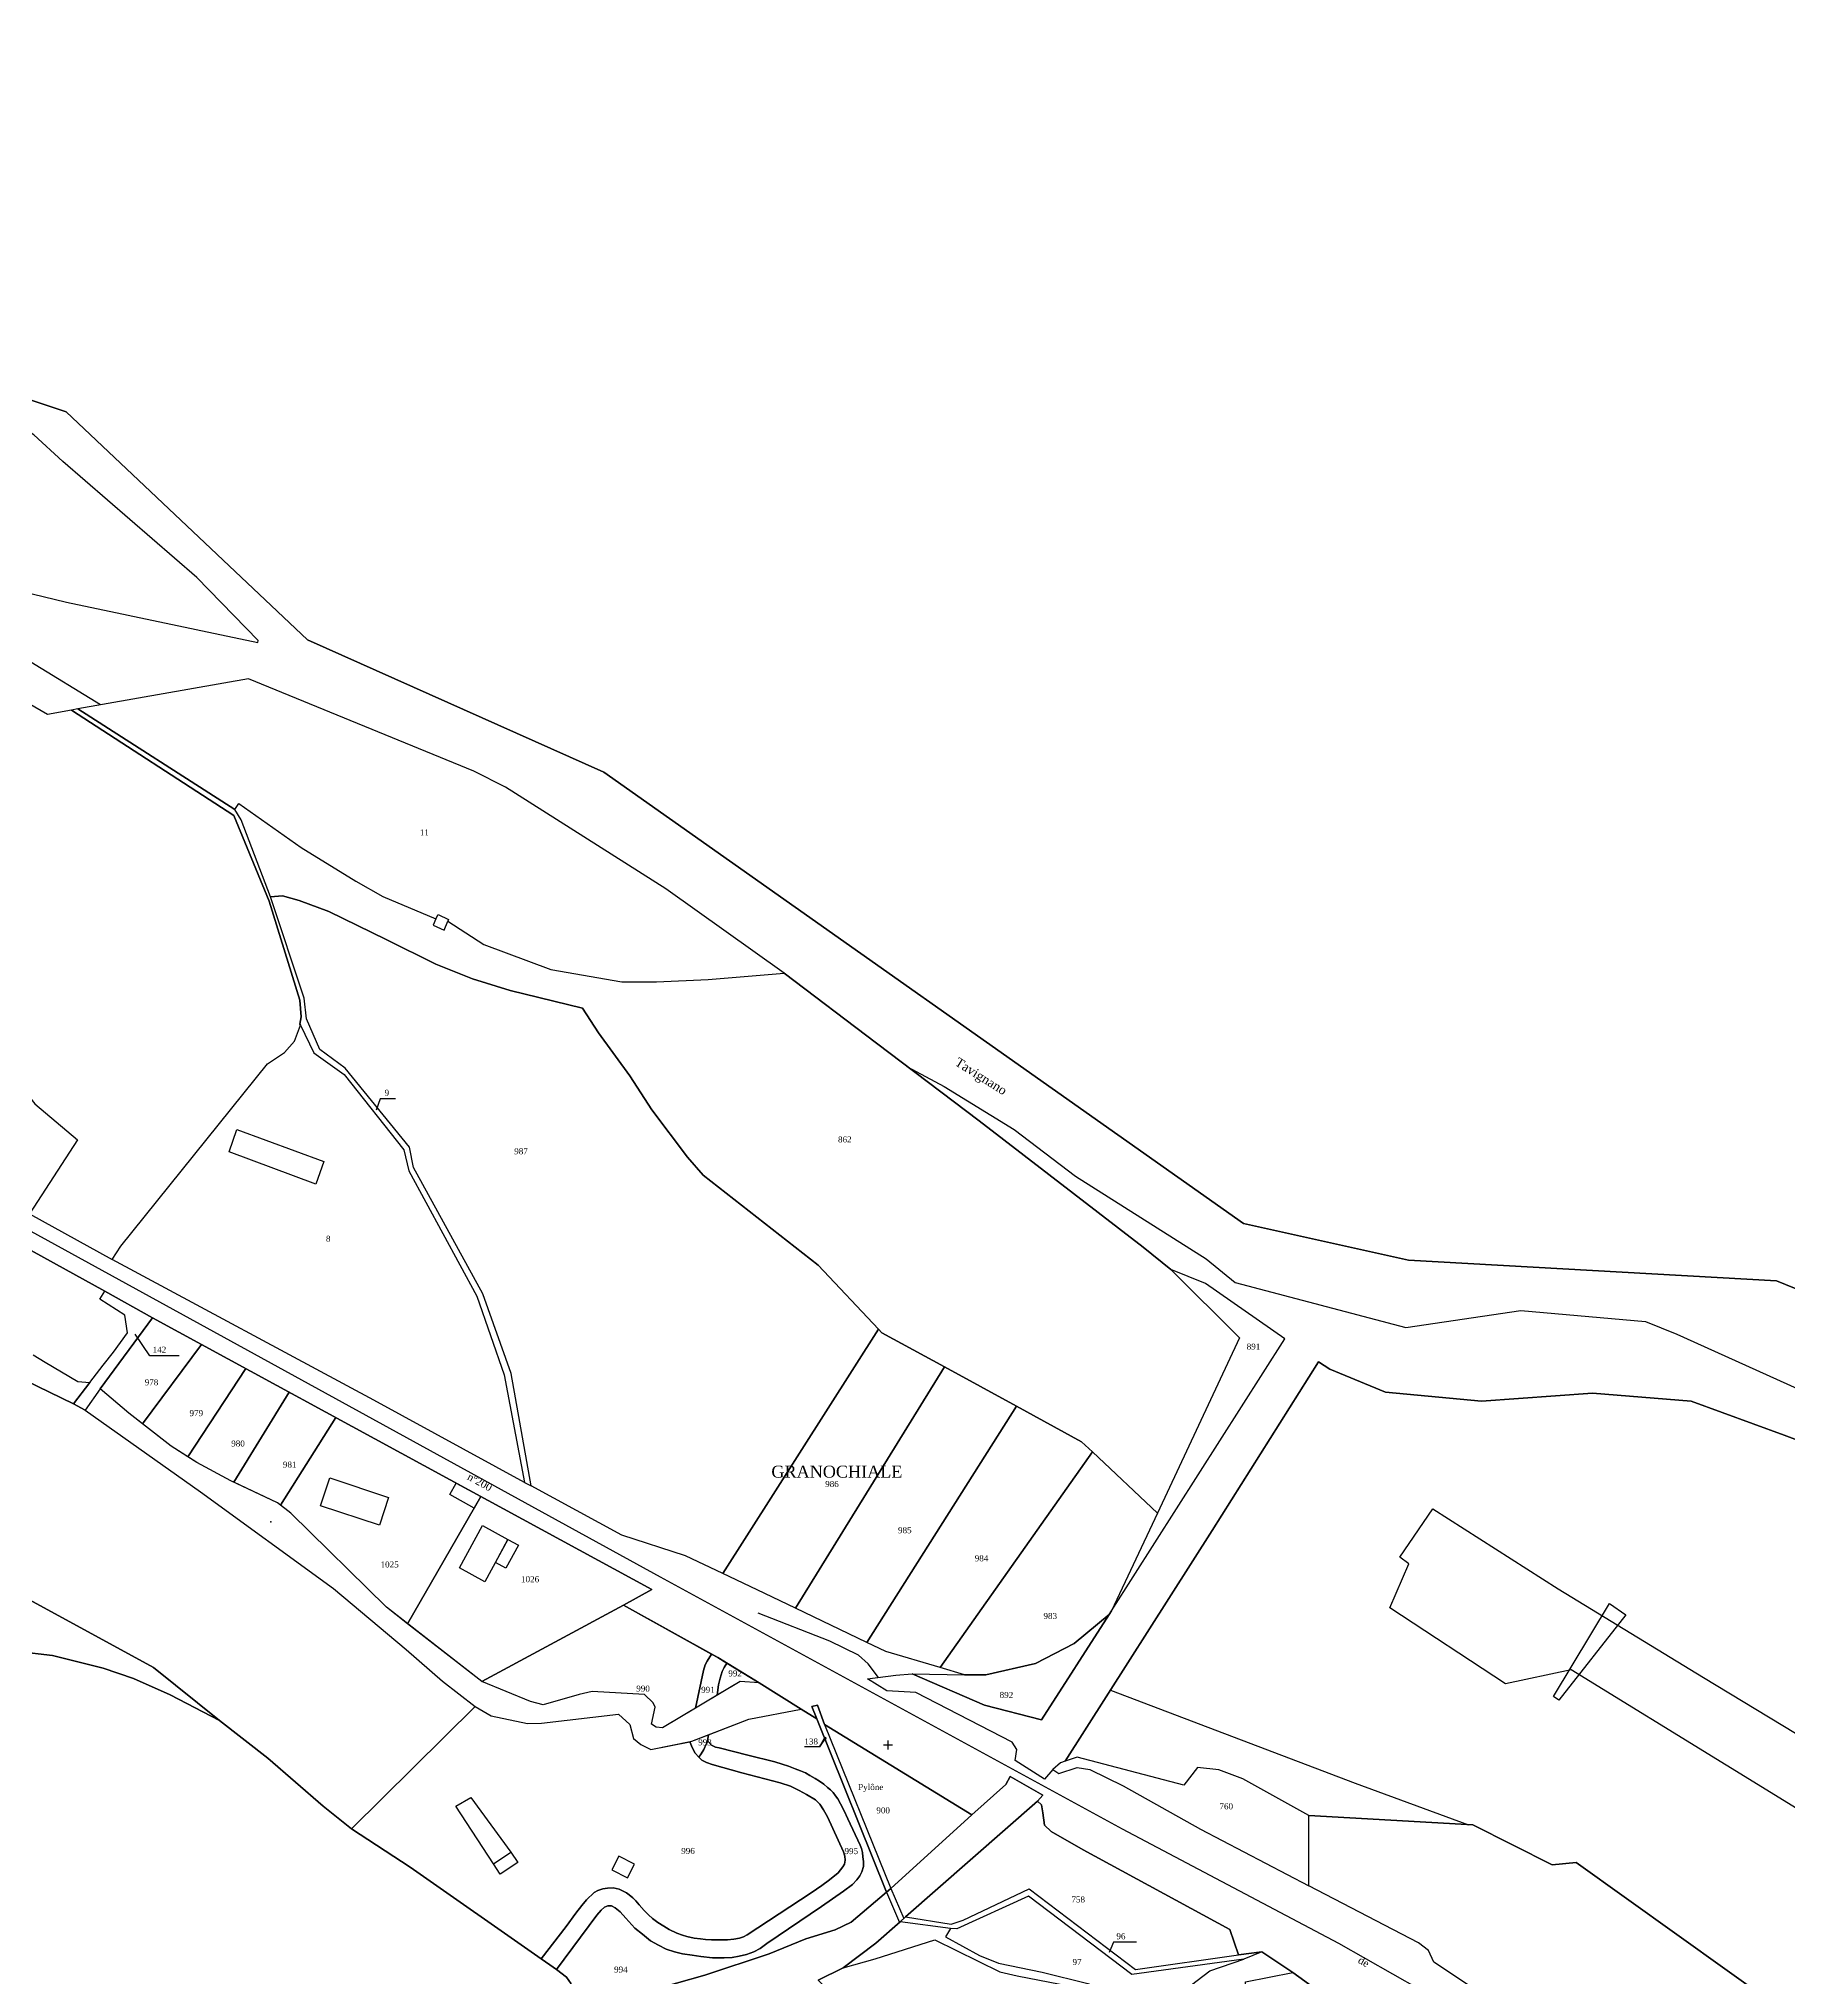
# Model space of a CAD drawing. Extents: x 1208104 to 1212743, y 6150498 to 6153217.
# Drawn here: x 1209942 to 1210524, y 6152559 to 6153205 of the extents above; entities that cross this region are included whole.
import ezdxf

# ---------------------------------------------------------------- set-up
doc = ezdxf.new("R2010")
doc.units = 0
doc.linetypes.add('CONTINU', pattern=[0])
doc.layers.get('0').update_dxf_attribs({"linetype": 'CONTINU'})
for name, color, linetype in [('1FLECHEFL', 7, 'CONTINU'), ('1LIEUDIT', 7, 'CONTINU'), ('1PARCELLE', 7, 'CONTINU'), ('1SECTION', 7, 'CONTINU'), ('1SUBDSECT', 7, 'CONTINU'), ('1TRONFLUV', 7, 'CONTINU'), ('1ZONCOMM', 7, 'CONTINU'), ('3BATIDUR', 7, 'CONTINU'), ('3BATILEGER', 7, 'CONTINU'), ('3CALVAIRE', 7, 'CONTINU'), ('3CALVAIRETEX', 7, 'CONTINU'), ('3CHEMIN', 7, 'CONTINU'), ('3FISCLINE', 7, 'CONTINUOUS'), ('3FLECHEPAR', 7, 'CONTINU'), ('3LIEUDITTEX', 7, 'CONTINU'), ('3LINEDIVERS', 7, 'CONTINUOUS'), ('3PARCELLETEX', 7, 'CONTINU'), ('3SENTIER', 7, 'CONTINU'), ('3TRONFLUVTEX', 7, 'CONTINU'), ('3ZONCOMMTEX', 7, 'CONTINU')]:
    doc.layers.add(name, color=color, linetype=linetype)
doc.styles.get("Standard").update_dxf_attribs({"font": 'Times New Roman'})

# ---------------------------------------------------------------- blocks, each defined once
blk = doc.blocks.new('FLECHRU1')
blk.add_point((0, 0))
blk = doc.blocks.new('DETATOPO')
for points in [[(-1.5, 0), (1.5, 0)], [(0, -1.5), (0, 1.5)]]:
    blk.add_lwpolyline(points)

msp = doc.modelspace()

# ---------------------------------------------------------------- linework, layer by layer
at = {"layer": '1LIEUDIT'}
for points in [[(1209838.46, 6153118.13), (1209951.07, 6153080.47), (1210031.32, 6153004.55), (1210129.99, 6152960.47), (1210342.91, 6152810.19), (1210397.85, 6152798.04), (1210520.33, 6152791.12), (1210642.16, 6152741.53), (1210694.14, 6152722.75), (1210714.55, 6152715.09), (1210729.96, 6152708.16), (1210761.53, 6152690), (1210800.89, 6152669.81), (1210823.22, 6152660), (1210902.28, 6152638.95), (1210940.29, 6152625.32), (1210960.97, 6152614.87), (1210969.31, 6152609.83), (1210986.55, 6152594.83), (1211001.64, 6152582.59), (1211016.22, 6152568.93), (1211044.57, 6152539.7)], [(1210366.51, 6152555.67), (1210359.39, 6152560.9), (1210348.99, 6152567.75), (1210348.99, 6152567.75), (1210341.24, 6152566.75), (1210338.33, 6152575.13), (1210289.59, 6152601.68), (1210278.93, 6152607.8), (1210276.65, 6152609.92), (1210276.09, 6152613.99), (1210275.64, 6152616.65), (1210274.36, 6152617.95), (1210276.08, 6152619.85), (1210265.27, 6152626.12), (1210263.77, 6152623.51), (1210252.47, 6152613.36), (1210203.44, 6152643.47), (1210201.08, 6152649.82), (1210199.21, 6152649.48), (1210200.89, 6152645.32), (1210195.66, 6152648.49), (1210181.72, 6152657.31), (1210167.89, 6152665.7), (1210136.51, 6152683.19), (1210145.92, 6152688.35), (1210078.87, 6152724.89), (1209979.78, 6152778.82), (1209963.87, 6152787.67), (1209909.32, 6152817.77)], [(1209909.32, 6152817.77), (1209963.87, 6152787.67), (1209979.78, 6152778.82), (1210078.87, 6152724.89), (1210145.92, 6152688.35), (1210136.51, 6152683.19), (1210167.89, 6152665.7), (1210181.72, 6152657.31), (1210195.66, 6152648.49), (1210200.89, 6152645.32), (1210199.21, 6152649.48), (1210201.08, 6152649.82), (1210203.44, 6152643.47), (1210252.47, 6152613.36), (1210263.77, 6152623.51), (1210265.27, 6152626.12), (1210276.08, 6152619.85), (1210274.36, 6152617.95), (1210230.46, 6152579.45), (1210228.69, 6152577.78), (1210220.48, 6152570.61), (1210209.66, 6152562.46), (1210201.34, 6152558.36)], [(1210201.34, 6152558.36), (1210209.66, 6152562.46), (1210220.48, 6152570.61), (1210228.69, 6152577.78), (1210230.46, 6152579.45), (1210274.36, 6152617.95), (1210275.64, 6152616.65), (1210276.09, 6152613.99), (1210276.65, 6152609.92), (1210278.93, 6152607.8), (1210289.59, 6152601.68), (1210338.33, 6152575.13), (1210341.24, 6152566.75), (1210348.99, 6152567.75), (1210348.99, 6152567.75), (1210359.39, 6152560.9), (1210366.51, 6152555.67)]]:
    msp.add_lwpolyline(points, dxfattribs=at)
at = {"layer": '1PARCELLE'}
for points in [[(1209940.56, 6152850.14), (1209954.76, 6152838.11), (1209938.83, 6152813.47), (1209966.35, 6152798.22), (1209969.26, 6152802.69), (1210018.05, 6152863.4), (1210023.73, 6152867.23), (1210027.02, 6152870.9), (1210029.02, 6152876.23), (1210029.02, 6152876.23), (1210028.84, 6152876.59), (1210029.25, 6152879.1), (1210028.75, 6152884.59), (1210018.54, 6152917.6), (1210006.82, 6152946.14), (1209952.83, 6152981.17), (1209944.78, 6152979.75), (1209878.39, 6153018.11)], [(1209940, 6152766.51), (1209944.01, 6152764.11), (1209954.85, 6152757.62), (1209958.89, 6152757.31), (1209958.89, 6152757.31), (1209963.34, 6152763.09), (1209966.72, 6152767.46), (1209971.47, 6152773.84), (1209970.54, 6152779.68), (1209962.23, 6152785.04), (1209963.87, 6152787.67), (1209909.32, 6152817.77)], [(1209929.53, 6152761.9), (1209953.42, 6152750.22), (1209957.35, 6152748.11), (1209995.73, 6152720.92), (1210040.02, 6152688.69), (1210064.23, 6152668.46), (1210076.31, 6152657.87), (1210087.19, 6152649.41), (1210087.19, 6152649.41), (1210046.05, 6152608.69), (1210036.56, 6152616.26), (1210018.13, 6152632.26), (1210002.03, 6152644.77), (1209980.04, 6152662.4), (1209919.17, 6152695.58)], [(1210520.63, 6152549.52), (1210453.71, 6152597.52), (1210445.63, 6152596.73), (1210419.28, 6152609.98), (1210364.69, 6152613.12), (1210364.69, 6152613.12), (1210342.65, 6152625.36), (1210334.66, 6152628.37), (1210327.59, 6152629.17), (1210323.06, 6152623.18), (1210287.5, 6152632.54), (1210283.58, 6152631.22), (1210332.48, 6152708.08), (1210367.89, 6152764.24), (1210371.7, 6152761.76), (1210390.24, 6152754.05), (1210422.19, 6152751.07), (1210459.08, 6152753.79), (1210491.91, 6152751.09), (1210522.86, 6152739.76), (1210603.68, 6152709.53)], [(1209919.17, 6152695.58), (1209980.04, 6152662.4), (1210002.03, 6152644.77), (1209985.65, 6152653.32), (1209973.42, 6152658.74), (1209963.28, 6152662.17), (1209946.48, 6152666.38), (1209935.08, 6152667.7)], [(1209935.08, 6152667.7), (1209946.48, 6152666.38), (1209963.28, 6152662.17), (1209973.42, 6152658.74), (1209985.65, 6152653.32), (1210002.03, 6152644.77), (1210018.13, 6152632.26), (1210036.56, 6152616.26), (1210046.05, 6152608.69), (1210065.55, 6152595.9), (1210109.12, 6152565.44), (1210112.07, 6152563.38), (1210114.19, 6152561.81), (1210117.57, 6152559.31), (1210119.15, 6152557.09)], [(1210119.15, 6152557.09), (1210117.57, 6152559.31), (1210114.19, 6152561.81), (1210127.61, 6152579.92), (1210129.15, 6152581.57), (1210130.23, 6152582.6), (1210131.38, 6152583.06), (1210132.52, 6152583.07), (1210133.72, 6152582.42), (1210135.45, 6152581.01), (1210137.34, 6152578.9), (1210140.29, 6152575.67), (1210142.81, 6152573.64), (1210145.58, 6152571.39), (1210148.18, 6152569.91), (1210150.78, 6152568.66), (1210153.54, 6152567.76), (1210156.19, 6152567.1), (1210159.44, 6152566.63), (1210162.3, 6152566.22), (1210166.15, 6152565.76), (1210170.08, 6152565.74), (1210172.71, 6152565.84), (1210175.02, 6152566.25), (1210177.53, 6152566.81), (1210179.93, 6152567.7), (1210182.02, 6152568.8), (1210184.27, 6152570.48), (1210202.42, 6152582.87), (1210209.74, 6152587.93), (1210212.75, 6152590.18), (1210214.2, 6152591.71), (1210215.18, 6152593.08), (1210215.91, 6152594.41), (1210216.39, 6152596.16), (1210216.4, 6152597.84), (1210216.24, 6152599.32), (1210216.07, 6152600.8), (1210215.81, 6152602.13), (1210215.34, 6152603.22), (1210211.2, 6152612.08), (1210209.97, 6152614.71), (1210208.79, 6152616.97), (1210207.84, 6152618.64), (1210207.12, 6152619.66), (1210206.36, 6152620.79), (1210205.41, 6152621.71), (1210204.4, 6152622.45), (1210203.19, 6152623.54), (1210201.77, 6152624.55), (1210200.29, 6152625.44), (1210198.57, 6152626.41), (1210197.08, 6152627.31), (1210195.44, 6152627.98), (1210193.71, 6152628.66), (1210191.42, 6152629.54), (1210189.39, 6152630.24), (1210186.89, 6152630.96), (1210177.9, 6152633.19), (1210168.35, 6152635.62), (1210167.12, 6152635.92), (1210165.82, 6152636.53), (1210164.62, 6152637.89), (1210164.65, 6152638.76), (1210164.86, 6152640), (1210178.29, 6152645.25), (1210195.66, 6152648.49), (1210200.89, 6152645.32), (1210224.14, 6152587.56), (1210212.31, 6152577.67), (1210207, 6152575.04), (1210197.19, 6152572.04), (1210185.06, 6152567.09), (1210163.61, 6152559.93), (1210144.76, 6152554.61)], [(1210431.35, 6152547.7), (1210406.31, 6152564.32), (1210404.46, 6152568.21), (1210401.2, 6152570.75), (1210364.64, 6152589.71), (1210364.64, 6152589.71), (1210364.69, 6152613.12), (1210419.28, 6152609.98), (1210445.63, 6152596.73), (1210453.71, 6152597.52), (1210520.63, 6152549.52)]]:
    msp.add_lwpolyline(points, dxfattribs=at)
for points in [[(1210007.13, 6152948.12), (1210008.55, 6152950.07), (1210029.19, 6152935.45), (1210047.49, 6152924.22), (1210056.38, 6152919.11), (1210074.06, 6152911.65), (1210073.18, 6152909.63), (1210076.89, 6152907.93), (1210078.08, 6152910.92), (1210090.06, 6152903.16), (1210112.39, 6152894.77), (1210135.97, 6152890.74), (1210147.56, 6152890.76), (1210164.67, 6152891.54), (1210189.97, 6152893.58), (1210150.66, 6152921.66), (1210097.29, 6152955.56), (1210086.75, 6152960.81), (1210011.73, 6152991.6), (1209954.94, 6152981.6), (1210007.13, 6152948.12)], [(1210019.05, 6152919.01), (1210009.23, 6152944.65), (1210007.13, 6152948.12), (1209954.94, 6152981.6), (1209952.83, 6152981.17), (1210006.82, 6152946.14), (1210018.54, 6152917.6), (1210028.75, 6152884.59), (1210029.25, 6152879.1), (1210028.84, 6152876.59), (1210029.02, 6152876.23), (1210033.5, 6152867.06), (1210043.54, 6152859.87), (1210063.46, 6152834.8), (1210065.05, 6152827.77), (1210087.7, 6152786), (1210096.84, 6152759.91), (1210103.6, 6152724), (1210105.82, 6152722.85), (1210099.16, 6152760.33), (1210089.68, 6152786.81), (1210066.6, 6152828.94), (1210065.33, 6152835.64), (1210043.9, 6152861.96), (1210035.51, 6152868.13), (1210030.98, 6152878.4), (1210030.29, 6152885.25), (1210019.05, 6152919.01)], [(1210318.75, 6152794.93), (1210341.59, 6152772.15), (1210314.26, 6152713.81), (1210292.63, 6152734.17), (1210288.97, 6152737.6), (1210267.35, 6152749.41), (1210243.4, 6152762.49), (1210222.55, 6152773.88), (1210221.47, 6152775.03), (1210201.39, 6152796.33), (1210163.02, 6152826.36), (1210157.85, 6152832.3), (1210146.01, 6152848.06), (1210138.68, 6152859.44), (1210128.18, 6152873.68), (1210122.85, 6152881.91), (1210098.86, 6152887.86), (1210086.3, 6152891.7), (1210074.06, 6152896.59), (1210057.52, 6152904.84), (1210038.43, 6152914.15), (1210028.53, 6152917.81), (1210023.04, 6152919.34), (1210019.05, 6152919.01), (1210009.23, 6152944.65), (1210007.13, 6152948.12), (1210008.55, 6152950.07), (1210029.19, 6152935.45), (1210047.49, 6152924.22), (1210056.38, 6152919.11), (1210074.06, 6152911.65), (1210073.18, 6152909.63), (1210076.89, 6152907.93), (1210078.08, 6152910.92), (1210090.06, 6152903.16), (1210112.39, 6152894.77), (1210135.97, 6152890.74), (1210147.56, 6152890.76), (1210164.67, 6152891.54), (1210189.97, 6152893.58), (1210220.71, 6152870.25), (1210254.92, 6152844.46), (1210309.51, 6152802.32), (1210318.75, 6152794.93)], [(1210169.59, 6152693.7), (1210157.21, 6152699.57), (1210135.96, 6152706.48), (1210105.82, 6152722.85), (1210099.16, 6152760.33), (1210089.68, 6152786.81), (1210066.6, 6152828.94), (1210065.33, 6152835.64), (1210043.9, 6152861.96), (1210035.51, 6152868.13), (1210030.98, 6152878.4), (1210030.29, 6152885.25), (1210019.05, 6152919.01), (1210023.04, 6152919.34), (1210028.53, 6152917.81), (1210038.43, 6152914.15), (1210057.52, 6152904.84), (1210074.06, 6152896.59), (1210086.3, 6152891.7), (1210098.86, 6152887.86), (1210122.85, 6152881.91), (1210128.18, 6152873.68), (1210138.68, 6152859.44), (1210146.01, 6152848.06), (1210157.85, 6152832.3), (1210163.02, 6152826.36), (1210201.39, 6152796.33), (1210221.47, 6152775.03), (1210169.59, 6152693.7)], [(1209897.04, 6152889.99), (1209923.04, 6152872.21), (1209940.56, 6152850.14), (1209954.76, 6152838.11), (1209938.83, 6152813.47), (1209867.59, 6152852.32), (1209870.99, 6152857.59), (1209874.68, 6152863.48), (1209876.3, 6152862.78), (1209878.2, 6152865.43), (1209879.16, 6152865.02), (1209880.82, 6152867.55), (1209897.04, 6152889.99)], [(1210029.02, 6152876.23), (1210033.5, 6152867.06), (1210043.54, 6152859.87), (1210063.46, 6152834.8), (1210065.05, 6152827.77), (1210087.7, 6152786), (1210096.84, 6152759.91), (1210103.6, 6152724), (1210053.44, 6152751.43), (1209966.35, 6152798.22), (1209969.26, 6152802.69), (1210018.05, 6152863.4), (1210023.73, 6152867.23), (1210027.02, 6152870.9), (1210029.02, 6152876.23)], [(1210318.75, 6152794.93), (1210341.59, 6152772.15), (1210314.26, 6152713.81), (1210298.95, 6152681.24), (1210356.73, 6152771.88), (1210330.29, 6152790.28), (1210318.75, 6152794.93)], [(1209979.78, 6152778.82), (1209962.38, 6152755.25), (1209957.35, 6152748.11), (1209953.42, 6152750.22), (1209958.89, 6152757.31), (1209963.34, 6152763.09), (1209966.72, 6152767.46), (1209971.47, 6152773.84), (1209970.54, 6152779.68), (1209962.23, 6152785.04), (1209963.87, 6152787.67), (1209979.78, 6152778.82)], [(1209976.45, 6152743.54), (1209971.84, 6152747.13), (1209962.38, 6152755.25), (1209979.78, 6152778.82), (1209996.1, 6152769.94), (1209976.45, 6152743.54)], [(1210193.84, 6152682.12), (1210181.04, 6152688.25), (1210169.59, 6152693.7), (1210221.47, 6152775.03), (1210222.55, 6152773.88), (1210243.4, 6152762.49), (1210193.84, 6152682.12)], [(1209991.54, 6152732.55), (1209986.02, 6152736.09), (1209976.45, 6152743.54), (1209996.1, 6152769.94), (1210010.79, 6152761.94), (1209991.54, 6152732.55)], [(1210006.88, 6152724.08), (1210005.87, 6152724.57), (1209994.51, 6152730.66), (1209991.54, 6152732.55), (1210010.79, 6152761.94), (1210025.24, 6152754.08), (1210006.88, 6152724.08)], [(1210217.51, 6152670.79), (1210193.84, 6152682.12), (1210243.4, 6152762.49), (1210267.35, 6152749.41), (1210217.51, 6152670.79)], [(1210022.36, 6152716.44), (1210021.37, 6152717.2), (1210006.88, 6152724.08), (1210025.24, 6152754.08), (1210040.81, 6152745.6), (1210022.36, 6152716.44)], [(1210241.92, 6152662.39), (1210223.9, 6152667.73), (1210217.51, 6152670.79), (1210267.35, 6152749.41), (1210288.97, 6152737.6), (1210292.63, 6152734.17), (1210241.92, 6152662.39)], [(1210064.69, 6152676.98), (1210057.64, 6152682.48), (1210025.76, 6152713.85), (1210022.36, 6152716.44), (1210040.81, 6152745.6), (1210078.87, 6152724.89), (1210089.07, 6152719.33), (1210064.69, 6152676.98)], [(1210250.02, 6152659.99), (1210241.92, 6152662.39), (1210292.63, 6152734.17), (1210314.26, 6152713.81), (1210298.95, 6152681.24), (1210298.17, 6152680.01), (1210286.53, 6152670.44), (1210273.65, 6152663.77), (1210257.2, 6152659.97), (1210250.02, 6152659.99)], [(1210089.07, 6152719.33), (1210145.92, 6152688.35), (1210136.51, 6152683.19), (1210089.4, 6152657.74), (1210064.69, 6152676.98), (1210089.07, 6152719.33)], [(1210147.4, 6152642.59), (1210145.86, 6152643.53), (1210147.07, 6152649.24), (1210146.42, 6152650.68), (1210143.55, 6152653.46), (1210126.11, 6152654.42), (1210121.83, 6152653.38), (1210109.85, 6152649.94), (1210105.58, 6152651.13), (1210089.4, 6152657.74), (1210136.51, 6152683.19), (1210165.78, 6152666.88), (1210164.42, 6152664.54), (1210163.76, 6152663.26), (1210163.13, 6152661.4), (1210160.54, 6152648.87), (1210149.53, 6152642.28), (1210147.4, 6152642.59)], [(1210298.17, 6152680.01), (1210275.68, 6152644.95), (1210256.66, 6152649.92), (1210232.61, 6152660.35), (1210250.02, 6152659.99), (1210257.2, 6152659.97), (1210273.65, 6152663.77), (1210286.53, 6152670.44), (1210298.17, 6152680.01)], [(1210165.78, 6152666.88), (1210167.89, 6152665.7), (1210170.89, 6152663.88), (1210170.07, 6152662.36), (1210169.34, 6152661.07), (1210168.67, 6152658.89), (1210168.19, 6152656.63), (1210167.72, 6152653.16), (1210160.54, 6152648.87), (1210163.13, 6152661.4), (1210163.76, 6152663.26), (1210164.42, 6152664.54), (1210165.78, 6152666.88)], [(1210170.89, 6152663.88), (1210181.72, 6152657.31), (1210175.39, 6152657.76), (1210167.72, 6152653.16), (1210168.19, 6152656.63), (1210168.67, 6152658.89), (1210169.34, 6152661.07), (1210170.07, 6152662.36), (1210170.89, 6152663.88)], [(1210109.12, 6152565.44), (1210065.55, 6152595.9), (1210046.05, 6152608.69), (1210087.19, 6152649.41), (1210092.52, 6152646.37), (1210104.61, 6152643.76), (1210109.22, 6152643.92), (1210134.93, 6152646.91), (1210138.7, 6152643.45), (1210139.83, 6152638.79), (1210142.3, 6152636.82), (1210145.62, 6152635.06), (1210158.62, 6152637.69), (1210158.68, 6152637.43), (1210159.13, 6152636.31), (1210159.64, 6152635.29), (1210160.37, 6152633.87), (1210161.6, 6152632.57), (1210162.63, 6152631.59), (1210164.14, 6152630.74), (1210166.07, 6152630.1), (1210175.9, 6152627.39), (1210188.72, 6152624.04), (1210192.15, 6152622.87), (1210195.03, 6152621.5), (1210197.5, 6152620.16), (1210200.41, 6152618.34), (1210201.9, 6152616.87), (1210203.14, 6152615.02), (1210204.47, 6152612.69), (1210209.74, 6152601.08), (1210210.23, 6152599.6), (1210210.3, 6152598.28), (1210210.15, 6152596.96), (1210209.57, 6152596.07), (1210208.05, 6152594.07), (1210205.12, 6152591.67), (1210202.61, 6152589.79), (1210199.04, 6152587.42), (1210177.75, 6152573.42), (1210176.48, 6152572.74), (1210175.13, 6152572.28), (1210173.29, 6152571.97), (1210171.15, 6152571.75), (1210169.32, 6152571.7), (1210167.56, 6152571.76), (1210165.82, 6152571.76), (1210163.83, 6152571.86), (1210162.16, 6152572.07), (1210160.05, 6152572.31), (1210157.64, 6152572.85), (1210156.18, 6152573.29), (1210154.3, 6152573.91), (1210151.75, 6152575.13), (1210149.92, 6152576.24), (1210147.98, 6152577.52), (1210146.17, 6152578.83), (1210144.87, 6152580.02), (1210143.44, 6152581.52), (1210141.81, 6152583.34), (1210140.61, 6152584.7), (1210139.7, 6152585.68), (1210138.44, 6152586.7), (1210137.54, 6152587.43), (1210135.08, 6152588.63), (1210133.15, 6152589.07), (1210131.22, 6152588.97), (1210129.7, 6152588.73), (1210128.02, 6152588.11), (1210126.8, 6152587.51), (1210124.21, 6152585.09), (1210122.66, 6152583.16), (1210120.7, 6152580.66), (1210117.4, 6152576.22), (1210109.12, 6152565.44)], [(1210203.44, 6152643.47), (1210225.56, 6152588.82), (1210224.14, 6152587.56), (1210200.89, 6152645.32), (1210199.21, 6152649.48), (1210201.08, 6152649.82), (1210203.44, 6152643.47)], [(1210203.44, 6152643.47), (1210225.56, 6152588.82), (1210252.47, 6152613.36), (1210203.44, 6152643.47)], [(1210114.19, 6152561.81), (1210112.07, 6152563.38), (1210109.12, 6152565.44), (1210117.4, 6152576.22), (1210120.7, 6152580.66), (1210122.66, 6152583.16), (1210124.21, 6152585.09), (1210126.8, 6152587.51), (1210128.02, 6152588.11), (1210129.7, 6152588.73), (1210131.22, 6152588.97), (1210133.15, 6152589.07), (1210135.08, 6152588.63), (1210137.54, 6152587.43), (1210138.44, 6152586.7), (1210139.7, 6152585.68), (1210140.61, 6152584.7), (1210141.81, 6152583.34), (1210143.44, 6152581.52), (1210144.87, 6152580.02), (1210146.17, 6152578.83), (1210147.98, 6152577.52), (1210149.92, 6152576.24), (1210151.75, 6152575.13), (1210154.3, 6152573.91), (1210156.18, 6152573.29), (1210157.64, 6152572.85), (1210160.05, 6152572.31), (1210162.16, 6152572.07), (1210163.83, 6152571.86), (1210165.82, 6152571.76), (1210167.56, 6152571.76), (1210169.32, 6152571.7), (1210171.15, 6152571.75), (1210173.29, 6152571.97), (1210175.13, 6152572.28), (1210176.48, 6152572.74), (1210177.75, 6152573.42), (1210199.04, 6152587.42), (1210202.61, 6152589.79), (1210205.12, 6152591.67), (1210208.05, 6152594.07), (1210209.57, 6152596.07), (1210210.15, 6152596.96), (1210210.3, 6152598.28), (1210210.23, 6152599.6), (1210209.74, 6152601.08), (1210204.47, 6152612.69), (1210203.14, 6152615.02), (1210201.9, 6152616.87), (1210200.41, 6152618.34), (1210197.5, 6152620.16), (1210195.03, 6152621.5), (1210192.15, 6152622.87), (1210188.72, 6152624.04), (1210175.9, 6152627.39), (1210166.07, 6152630.1), (1210164.14, 6152630.74), (1210162.63, 6152631.59), (1210161.6, 6152632.57), (1210162.39, 6152633.71), (1210163.25, 6152635.16), (1210164.01, 6152636.84), (1210164.62, 6152637.89), (1210165.82, 6152636.53), (1210167.12, 6152635.92), (1210168.35, 6152635.62), (1210177.9, 6152633.19), (1210186.89, 6152630.96), (1210189.39, 6152630.24), (1210191.42, 6152629.54), (1210193.71, 6152628.66), (1210195.44, 6152627.98), (1210197.08, 6152627.31), (1210198.57, 6152626.41), (1210200.29, 6152625.44), (1210201.77, 6152624.55), (1210203.19, 6152623.54), (1210204.4, 6152622.45), (1210205.41, 6152621.71), (1210206.36, 6152620.79), (1210207.12, 6152619.66), (1210207.84, 6152618.64), (1210208.79, 6152616.97), (1210209.97, 6152614.71), (1210211.2, 6152612.08), (1210215.34, 6152603.22), (1210215.81, 6152602.13), (1210216.07, 6152600.8), (1210216.24, 6152599.32), (1210216.4, 6152597.84), (1210216.39, 6152596.16), (1210215.91, 6152594.41), (1210215.18, 6152593.08), (1210214.2, 6152591.71), (1210212.75, 6152590.18), (1210209.74, 6152587.93), (1210202.42, 6152582.87), (1210184.27, 6152570.48), (1210182.02, 6152568.8), (1210179.93, 6152567.7), (1210177.53, 6152566.81), (1210175.02, 6152566.25), (1210172.71, 6152565.84), (1210170.08, 6152565.74), (1210166.15, 6152565.76), (1210162.3, 6152566.22), (1210159.44, 6152566.63), (1210156.19, 6152567.1), (1210153.54, 6152567.76), (1210150.78, 6152568.66), (1210148.18, 6152569.91), (1210145.58, 6152571.39), (1210142.81, 6152573.64), (1210140.29, 6152575.67), (1210137.34, 6152578.9), (1210135.45, 6152581.01), (1210133.72, 6152582.42), (1210132.52, 6152583.07), (1210131.38, 6152583.06), (1210130.23, 6152582.6), (1210129.15, 6152581.57), (1210127.61, 6152579.92), (1210114.19, 6152561.81)], [(1210158.62, 6152637.69), (1210159.34, 6152637.83), (1210164.86, 6152640), (1210164.65, 6152638.76), (1210164.62, 6152637.89), (1210164.01, 6152636.84), (1210163.25, 6152635.16), (1210162.39, 6152633.71), (1210161.6, 6152632.57), (1210160.37, 6152633.87), (1210159.64, 6152635.29), (1210159.13, 6152636.31), (1210158.68, 6152637.43), (1210158.62, 6152637.69)], [(1210364.64, 6152589.71), (1210364.69, 6152613.12), (1210342.65, 6152625.36), (1210334.66, 6152628.37), (1210327.59, 6152629.17), (1210323.06, 6152623.18), (1210287.5, 6152632.54), (1210283.58, 6152631.22), (1210282.05, 6152630.67), (1210279.45, 6152628.4), (1210281.42, 6152627.11), (1210287.59, 6152629.17), (1210291.74, 6152628.44), (1210302.83, 6152622.99), (1210328.63, 6152608.56), (1210364.64, 6152589.71)], [(1210230.46, 6152579.45), (1210245.61, 6152577), (1210249.59, 6152578.3), (1210271.58, 6152588.69), (1210306.96, 6152561.91), (1210341.24, 6152566.75), (1210338.33, 6152575.13), (1210289.59, 6152601.68), (1210278.93, 6152607.8), (1210276.65, 6152609.92), (1210276.09, 6152613.99), (1210275.64, 6152616.65), (1210274.36, 6152617.95), (1210230.46, 6152579.45)], [(1210343.08, 6152565.3), (1210305.75, 6152560.21), (1210271.35, 6152586.25), (1210247.49, 6152575.42), (1210245.38, 6152575.53), (1210228.69, 6152577.78), (1210230.46, 6152579.45), (1210245.61, 6152577), (1210249.59, 6152578.3), (1210271.58, 6152588.69), (1210306.96, 6152561.91), (1210341.24, 6152566.75), (1210348.99, 6152567.75), (1210343.08, 6152565.3)], [(1210343.08, 6152565.3), (1210305.75, 6152560.21), (1210271.35, 6152586.25), (1210247.49, 6152575.42), (1210245.38, 6152575.53), (1210243.75, 6152572.73), (1210255, 6152566.5), (1210261.39, 6152563.97), (1210275.85, 6152560.94), (1210291.1, 6152557.22), (1210303.35, 6152552.55), (1210307.02, 6152551.59), (1210321.39, 6152553.51), (1210331.77, 6152561.4), (1210343.08, 6152565.3)], [(1210305.12, 6152548.71), (1210298.84, 6152547.34), (1210283.66, 6152540.79), (1210280.72, 6152536.18), (1210273.05, 6152538.61), (1210258.89, 6152542.04), (1210249.28, 6152543.93), (1210242.96, 6152544.47), (1210230.39, 6152542.64), (1210225.39, 6152543.12), (1210219.36, 6152544.59), (1210212.41, 6152548.5), (1210207.43, 6152552.47), (1210201.34, 6152558.36), (1210209.66, 6152562.46), (1210220.29, 6152565.39), (1210240.22, 6152571.75), (1210261.79, 6152561.06), (1210267.55, 6152559.7), (1210285.32, 6152556.26), (1210290.29, 6152554.83), (1210302.82, 6152549.37), (1210305.12, 6152548.71)], [(1210379.22, 6152421.38), (1210362.61, 6152421.71), (1210338.82, 6152419.98), (1210345.6, 6152514.55), (1210345.8, 6152520.78), (1210343.55, 6152557.76), (1210359.39, 6152560.9), (1210366.51, 6152555.67), (1210369.18, 6152554.57), (1210380.85, 6152551.85), (1210379.91, 6152466.17), (1210379.22, 6152421.38)]]:
    msp.add_lwpolyline(points, close=True, dxfattribs=at)
at = {"layer": '1SECTION'}
msp.add_lwpolyline([(1209838.46, 6153118.13), (1209951.07, 6153080.47), (1210031.32, 6153004.55), (1210129.99, 6152960.47), (1210342.91, 6152810.19), (1210397.85, 6152798.04), (1210520.33, 6152791.12), (1210642.16, 6152741.53), (1210694.14, 6152722.75), (1210714.55, 6152715.09), (1210729.96, 6152708.16), (1210761.53, 6152690), (1210800.89, 6152669.81), (1210823.22, 6152660), (1210902.28, 6152638.95), (1210940.29, 6152625.32), (1210960.97, 6152614.87), (1210969.31, 6152609.83), (1210986.55, 6152594.83), (1211001.64, 6152582.59), (1211016.22, 6152568.93), (1211044.57, 6152539.7)], dxfattribs=at)
at = {"layer": '1SUBDSECT'}
msp.add_lwpolyline([(1211044.57, 6152539.7), (1211016.22, 6152568.93), (1211001.64, 6152582.59), (1210986.55, 6152594.83), (1210969.31, 6152609.83), (1210960.97, 6152614.87), (1210940.29, 6152625.32), (1210902.28, 6152638.95), (1210823.22, 6152660), (1210800.89, 6152669.81), (1210761.53, 6152690), (1210729.96, 6152708.16), (1210714.55, 6152715.09), (1210694.14, 6152722.75), (1210642.16, 6152741.53), (1210520.33, 6152791.12), (1210397.85, 6152798.04), (1210342.91, 6152810.19), (1210129.99, 6152960.47), (1210031.32, 6153004.55), (1209951.07, 6153080.47), (1209838.46, 6153118.13)], dxfattribs=at)
at = {"layer": '1TRONFLUV'}
for points in [[(1209838.46, 6153118.13), (1209951.07, 6153080.47), (1210031.32, 6153004.55), (1210129.99, 6152960.47), (1210342.91, 6152810.19), (1210397.85, 6152798.04), (1210520.33, 6152791.12), (1210642.16, 6152741.53), (1210694.14, 6152722.75), (1210714.55, 6152715.09), (1210729.96, 6152708.16), (1210761.53, 6152690), (1210800.89, 6152669.81), (1210823.22, 6152660), (1210902.28, 6152638.95), (1210940.29, 6152625.32), (1210960.97, 6152614.87), (1210969.31, 6152609.83), (1210986.55, 6152594.83), (1211001.64, 6152582.59), (1211016.22, 6152568.93), (1211044.57, 6152539.7)], [(1210603.68, 6152709.53), (1210522.86, 6152739.76), (1210491.91, 6152751.09), (1210459.08, 6152753.79), (1210422.19, 6152751.07), (1210390.24, 6152754.05), (1210371.7, 6152761.76), (1210367.89, 6152764.24), (1210332.48, 6152708.08), (1210283.58, 6152631.22), (1210283.58, 6152631.22), (1210282.05, 6152630.67), (1210279.45, 6152628.4), (1210276.65, 6152625.28), (1210266.94, 6152631.4), (1210267.44, 6152635.11), (1210265.95, 6152637.54), (1210233.82, 6152654.14), (1210224.22, 6152654.63), (1210217.77, 6152658.6), (1210227.14, 6152659.88), (1210232.61, 6152660.35), (1210256.66, 6152649.92), (1210275.68, 6152644.95), (1210298.17, 6152680.01), (1210298.95, 6152681.24), (1210356.73, 6152771.88), (1210330.29, 6152790.28), (1210318.75, 6152794.93), (1210309.51, 6152802.32), (1210254.92, 6152844.46), (1210220.71, 6152870.25), (1210189.97, 6152893.58), (1210150.66, 6152921.66), (1210097.29, 6152955.56), (1210086.75, 6152960.81), (1210011.73, 6152991.6), (1209954.94, 6152981.6), (1209952.83, 6152981.17), (1209944.78, 6152979.75), (1209878.39, 6153018.11)], [(1209940, 6152766.51), (1209944.01, 6152764.11), (1209954.85, 6152757.62), (1209958.89, 6152757.31), (1209953.42, 6152750.22), (1209929.53, 6152761.9)], [(1210144.76, 6152554.61), (1210163.61, 6152559.93), (1210185.06, 6152567.09), (1210197.19, 6152572.04), (1210207, 6152575.04), (1210212.31, 6152577.67), (1210224.14, 6152587.56), (1210225.56, 6152588.82), (1210252.47, 6152613.36), (1210263.77, 6152623.51), (1210265.27, 6152626.12), (1210276.08, 6152619.85), (1210274.36, 6152617.95), (1210230.46, 6152579.45), (1210228.69, 6152577.78), (1210220.48, 6152570.61), (1210209.66, 6152562.46), (1210201.34, 6152558.36)]]:
    msp.add_lwpolyline(points, dxfattribs=at)
msp.add_lwpolyline([(1210087.19, 6152649.41), (1210092.52, 6152646.37), (1210104.61, 6152643.76), (1210109.22, 6152643.92), (1210134.93, 6152646.91), (1210138.7, 6152643.45), (1210139.83, 6152638.79), (1210142.3, 6152636.82), (1210145.62, 6152635.06), (1210159.34, 6152637.83), (1210178.29, 6152645.25), (1210195.66, 6152648.49), (1210181.72, 6152657.31), (1210175.39, 6152657.76), (1210149.53, 6152642.28), (1210147.4, 6152642.59), (1210145.86, 6152643.53), (1210147.07, 6152649.24), (1210146.42, 6152650.68), (1210143.55, 6152653.46), (1210126.11, 6152654.42), (1210121.83, 6152653.38), (1210109.85, 6152649.94), (1210105.58, 6152651.13), (1210089.4, 6152657.74), (1210057.64, 6152682.48), (1210025.76, 6152713.85), (1210021.37, 6152717.2), (1210005.87, 6152724.57), (1209994.51, 6152730.66), (1209986.02, 6152736.09), (1209971.84, 6152747.13), (1209962.38, 6152755.25), (1209957.35, 6152748.11), (1209995.73, 6152720.92), (1210040.02, 6152688.69), (1210064.23, 6152668.46), (1210076.31, 6152657.87), (1210087.19, 6152649.41)], close=True, dxfattribs=at)
at = {"layer": '1ZONCOMM'}
msp.add_lwpolyline([(1209502.45, 6153048.22), (1209555.17, 6153018.73), (1210148.7, 6152692.63), (1210302.54, 6152608.74), (1210374.6, 6152570.66), (1210410.45, 6152550.22), (1210565.91, 6152444.03), (1210779.84, 6152298.55), (1210992.72, 6152155.52), (1211088.32, 6152090.98)], dxfattribs=at)
msp.add_lwpolyline([(1209502.45, 6153048.22), (1209555.17, 6153018.73), (1210148.7, 6152692.63), (1210302.54, 6152608.74), (1210374.6, 6152570.66), (1210410.45, 6152550.22), (1210565.91, 6152444.03), (1210779.84, 6152298.55), (1210992.72, 6152155.52), (1211088.32, 6152090.98)], dxfattribs=at)
at = {"layer": '3BATIDUR'}
for points in [[(1210038.74, 6152725.56), (1210058.37, 6152719.04), (1210055.29, 6152709.75), (1210035.65, 6152716.28), (1210038.74, 6152725.56)], [(1210080.89, 6152723.8), (1210089.07, 6152719.33), (1210086.87, 6152715.51), (1210078.69, 6152719.98), (1210080.89, 6152723.8)], [(1210098.09, 6152705.07), (1210090.4, 6152690.98), (1210081.9, 6152695.62), (1210089.6, 6152709.71), (1210098.09, 6152705.07)]]:
    msp.add_lwpolyline(points, close=True, dxfattribs=at)
at = {"layer": '3BATILEGER'}
for points in [[(1210005.31, 6152834.12), (1210007.85, 6152841.5), (1210036.77, 6152830.85), (1210034.17, 6152823.37), (1210005.31, 6152834.12)], [(1210098.09, 6152705.07), (1210101.59, 6152703.15), (1210097.38, 6152695.5), (1210093.91, 6152697.4), (1210098.09, 6152705.07)], [(1210093.23, 6152597.06), (1210099.08, 6152600.92), (1210101.38, 6152597.43), (1210095.53, 6152593.57), (1210093.23, 6152597.06)], [(1210135.04, 6152599.62), (1210132.69, 6152595.04), (1210137.91, 6152592.36), (1210140.25, 6152596.95), (1210135.04, 6152599.62)]]:
    msp.add_lwpolyline(points, close=True, dxfattribs=at)
at = {"layer": '3CHEMIN'}
for points in [[(1210941.89, 6152363.06), (1210897.37, 6152389.35), (1210774.91, 6152463.94), (1210606.78, 6152566.42), (1210452.01, 6152661.63), (1210430.12, 6152656.95), (1210391.66, 6152682.26), (1210397.94, 6152696.98), (1210395, 6152699.19), (1210405.99, 6152715.27), (1210447.62, 6152688.66), (1210496.02, 6152659.06), (1210539.88, 6152632.61), (1210601.33, 6152595.05), (1210760.47, 6152497.13), (1210907.23, 6152408.01), (1210978.78, 6152364.01)], [(1210298.61, 6152654.86), (1210380.08, 6152623.87), (1210417.78, 6152610.07)], [(1210224.14, 6152587.56), (1210228.39, 6152577.54)], [(1210225.56, 6152588.82), (1210229.83, 6152578.86)]]:
    msp.add_lwpolyline(points, dxfattribs=at)
at = {"layer": '3FISCLINE'}
for points in [[(1209962.48, 6152982.93), (1209939.22, 6152997.2), (1209913.92, 6153009.41), (1209889.9, 6153023.34), (1209873.06, 6153034.59), (1209842.59, 6153057.16), (1209817.82, 6153077.4), (1209796.15, 6153097.66), (1209773.24, 6153118.66), (1209757.94, 6153134.24), (1209732.59, 6153164.5), (1209708.23, 6153193.44), (1209700.8, 6153203.87), (1209692.02, 6153204.71)], [(1210014.97, 6153004.33), (1209994.47, 6153025.39), (1209949.9, 6153063.97), (1209940.23, 6153072.87), (1209933.83, 6153076.99), (1209925.8, 6153079.05), (1209919.76, 6153079.16), (1209915, 6153077.98), (1209909.56, 6153073.44), (1209904.81, 6153066.82), (1209902.37, 6153061.78), (1209901.87, 6153055.47), (1209904.27, 6153045.99), (1209907.92, 6153040.01), (1209911.65, 6153035.52), (1209917.72, 6153030.71), (1209927.73, 6153024.43), (1209936.01, 6153020.81), (1209951.18, 6153017.14), (1210014.78, 6153003.66), (1210014.97, 6153004.33)], [(1210074.06, 6152911.65), (1210074.84, 6152913.08), (1210078.32, 6152911.45), (1210078.08, 6152910.92)], [(1210230.9, 6152862.56), (1210243.29, 6152855.82), (1210266.57, 6152841.52), (1210287.04, 6152826.01), (1210330.48, 6152798.43), (1210340.14, 6152790.58), (1210396.99, 6152775.57), (1210435.21, 6152781.33), (1210476.77, 6152777.57), (1210487.15, 6152773.45), (1210530.66, 6152753.71), (1210567.94, 6152744.48), (1210576.11, 6152739.91), (1210623.66, 6152709.73), (1210631.13, 6152705.66), (1210681.46, 6152687.12), (1210705.43, 6152678.77), (1210713.77, 6152674.03), (1210719.12, 6152670.61)], [(1210470.17, 6152679.92), (1210447.87, 6152651.59), (1210446.13, 6152652.78), (1210464.75, 6152683.77), (1210470.17, 6152679.92)]]:
    msp.add_lwpolyline(points, dxfattribs=at)
at = {"layer": '3FLECHEPAR'}
for points in [[(1210060.66, 6152851.78), (1210055.59, 6152851.79), (1210054.25, 6152847.98)], [(1209988.68, 6152766.2), (1209978.9, 6152766.22), (1209974.03, 6152773.35)], [(1210204.03, 6152638.58), (1210203.94, 6152639.1), (1210201.76, 6152636.02), (1210203.94, 6152639.1), (1210203.41, 6152639.02), (1210201.76, 6152636.02), (1210196.76, 6152635.99)], [(1210307.27, 6152570.92), (1210299.63, 6152570.94), (1210298.24, 6152567.47)]]:
    msp.add_lwpolyline(points, dxfattribs=at)
at = {"layer": '3LINEDIVERS'}
msp.add_lwpolyline([(1210093.23, 6152597.06), (1210080.68, 6152616.29), (1210085.73, 6152619.13), (1210099.08, 6152600.92)], dxfattribs=at)
at = {"layer": '3SENTIER'}
msp.add_lwpolyline([(1210221.37, 6152659.09), (1210218.03, 6152663.65), (1210214.72, 6152666.48), (1210205.25, 6152671.16), (1210181.38, 6152680.47)], dxfattribs=at)

# ---------------------------------------------------------------- block references
at = {"layer": '1FLECHEFL', "rotation": 321.2}
msp.add_blockref('FLECHRU1', (1210019.14, 6152710.9), dxfattribs=at)
at = {"layer": '3CALVAIRE', "rotation": 90}
msp.add_blockref('DETATOPO', (1210224.59, 6152636.57), dxfattribs=at)

# ---------------------------------------------------------------- texts
at = {"layer": '3CALVAIRETEX'}
msp.add_text('Pylône', height=2, dxfattribs=at).set_placement((1210214.65, 6152621.61))
at = {"layer": '3LIEUDITTEX'}
msp.add_text('GRANOCHIALE', height=4, dxfattribs=at).set_placement((1210185.76, 6152725.62))
at = {"layer": '3PARCELLETEX'}
for s, p in [('11', (1210068.74, 6152939.45)), ('9', (1210057, 6152852.79)), ('862', (1210207.94, 6152837.24)), ('987', (1210100.16, 6152833.31)), ('8', (1210037.49, 6152804.17)), ('142', (1209979.82, 6152767.22)), ('891', (1210343.99, 6152768.26)), ('978', (1209977.16, 6152756.37)), ('979', (1209992.07, 6152746.1)), ('980', (1210005.96, 6152735.99)), ('981', (1210023.16, 6152728.97)), ('986', (1210203.67, 6152722.51)), ('985', (1210227.92, 6152707.12)), ('984', (1210253.45, 6152697.77)), ('1026', (1210102.43, 6152690.81)), ('983', (1210276.33, 6152678.57)), ('990', (1210140.78, 6152654.39)), ('991', (1210162.38, 6152653.99)), ('992', (1210171.43, 6152659.44)), ('892', (1210261.75, 6152652.29)), ('993', (1210161.41, 6152636.5)), ('760', (1210334.91, 6152615.2)), ('900', (1210220.7, 6152613.84)), ('996', (1210155.75, 6152600.35)), ('995', (1210210.1, 6152600.28)), ('758', (1210285.64, 6152584.18)), ('96', (1210300.61, 6152571.94)), ('994', (1210133.4, 6152560.84)), ('97', (1210286, 6152563.34))]:
    msp.add_text(s, height=2, dxfattribs=at).set_placement(p)
for s, p in [('1025', (1210055.67, 6152695.72)), ('138', (1210196.75, 6152636.79))]:
    msp.add_text(s, height=2, rotation=360, dxfattribs=at).set_placement(p)
at = {"layer": '3TRONFLUVTEX'}
msp.add_text('Tavignano', height=3, rotation=327.9, dxfattribs=at).set_placement((1210246.57, 6152863.17))
at = {"layer": '3ZONCOMMTEX'}
for s, rotation, p in [('nº200', 331.4, (1210084.29, 6152725.15)), ('nº200', 331.4, (1210084.29, 6152725.15)), ('de', 330.5, (1210380.79, 6152564.24)), ('de', 330.5, (1210380.79, 6152564.24))]:
    msp.add_text(s, height=2.5, rotation=rotation, dxfattribs=at).set_placement(p)

doc.saveas('drawing.dxf')
